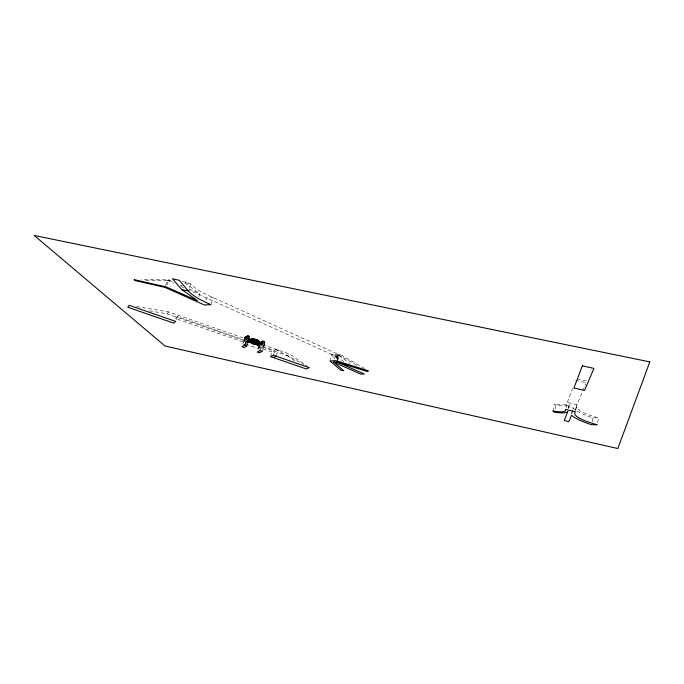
<?xml version="1.0" encoding="UTF-8"?>
<svg xmlns="http://www.w3.org/2000/svg" width="684" height="684" viewBox="0 0 684 684"><rect width="100%" height="100%" fill="white"/><g stroke="black" fill="none" stroke-linecap="round" stroke-linejoin="round"><path stroke-width="0.51" stroke-dasharray="3.42 2.56" d="M597.619 422.755L598.662 417.847A29.788 6.678 12.2 0 1 576.381 406.031L585.795 383.724M592.147 421.806L592.985 417.907A43.443 9.756 12.1 0 1 573.038 408.399L573.235 407.903L568.464 406.792L567.865 408.758M571.909 413.469L572.525 410.708M572.927 408.87L573.038 408.399M575.5 410.024L576.381 406.031M575.612 410.725L576.945 404.697L567.293 402.448L565.95 408.468M568.507 408.399L569.396 404.406A18.588 4.224 12.9 0 1 555.895 405.304L554.356 403.996L553.023 409.896M555.006 409.229L555.895 405.304M336.554 358.826L337.87 354.167L213.177 297.591A44.05 10.961 17.5 0 1 190.639 283.792L181.26 280.91M337.212 360.117L338.52 355.475L337.87 354.167L331.706 354.423L189.417 290.247M337.058 361.947L338.888 355.449L335.425 355.612L331.706 354.423L330.141 359.972M334.45 359.083L335.425 355.612L338.52 355.475L341.162 356.304L357.501 365.795M270.642 356.638L272.018 352.021L274.865 350.627L261.399 345.942L258.672 347.387L272.018 352.021M273.489 355.278L275.327 349.088M276.242 356.236L278.08 350.046M258.022 349.404L260.151 342.248L262.673 342.94L261.861 345.035L259.604 344.249M246.274 341.282L259.552 345.617L246.274 341.282A9.106 8.67 54.1 0 1 259.262 345.805L260.356 342.128M260.476 342.453L260.048 343.599L262.254 342.41L261.844 342.188M260.185 343.522L260.681 342.333M260.399 343.411L260.869 342.231M260.544 343.334L260.801 342.581L260.288 342.855M260.98 342.855L260.493 342.744M261.63 342.744L262.1 341.564M261.818 342.641L262.288 341.461M261.989 342.547L262.451 341.376C268.35 343.496 261.083 339.572 259.903 343.009C255.756 342.616 251.832 338.426 247.557 341.171M262.271 351.354L265.247 341.547L262.707 340.854L261.587 344.685L259.313 345.899M262.1 342.855L262.921 340.735M260.048 350.584L262.844 341.29M262.613 342.915L261.51 346.668L263.81 345.454L265.247 341.547M246.189 337.255L245.676 337.563M246.317 337.417L246.804 336.229M246.522 337.298L246.984 336.118M246.685 337.203L247.189 335.998L249.754 336.716L247.428 335.929M247.386 335.502L246.257 339.341L244.085 340.606L245.163 336.827L247.488 337.639L246.317 341.384L248.497 340.119L249.942 336.195L247.386 335.502L249.737 336.323M247.591 335.374L246.83 337.528M244.667 345.258L247.514 335.929L245.069 337.434M245.291 344.018L247.061 338.289L244.787 337.494M263.81 345.454L244.35 338.939L246.676 339.751L247.437 337.622M246.915 346.036L249.942 336.195M242.803 344.129L245.163 336.827M245.334 337.101L244.684 338.281L246.591 336.802M245.53 336.981L244.735 338.118L246.984 336.425M245.71 336.879L244.846 338.05M245.65 337.571L244.957 337.939M245.812 337.477L245.274 337.434M206.064 300.028L206.696 298.036L213.177 297.591L211.279 303.611M571.362 413.777L573.235 407.903M198.847 296.685L199.805 293.675L183.979 282.287L190.639 283.792L188.895 289.187M176.284 319.496L177.207 316.641L180.046 315.888M166.905 285.177L168.666 279.833L172.556 281.56M165.631 285.502L167.349 280.295L169.487 280.782L168.666 279.833L141.528 279.688M572.722 388.042L566.779 403.799A13.492 3.061 12.8 0 1 554.356 403.996M568.464 406.792L569.396 404.406M251.002 340.41L252.618 340.623L252.977 342.864L254.516 341.265M253.413 342.821L256.303 342.257L253.225 342.949L254.841 341.299L250.78 339.563L249.976 339.948M256.474 340.187L254.807 339.606L256.757 340.016L255.218 341.607L254.747 339.435L255.123 341.675C256.586 337.973 260.04 341.914 260.689 343.736M255.371 341.752C256.534 338.435 261.177 342.18 255.371 341.752L256.893 340.187M149.351 310.844L166.836 313.768L168.734 311.947L289.965 354.192L307.518 366.427M341.162 356.304L342.043 355.475L364.837 368.719M247.471 341.231L258.321 345.01M249.566 340.025L260.784 343.676M250.062 339.914L254.422 341.325M250.498 339.597L249.66 339.965L260.501 343.838M252.832 342.71L250.404 340.589L252.482 342.667M252.567 339.247L256.962 339.965M254.97 341.521L252.524 339.375L254.516 341.538M252.67 340.812L253.166 342.744M253.798 341.111L250.506 339.734M254.328 341.384L252.977 342.864M250.592 340.461L253.02 342.59L250.917 340.478M257.731 344.189L258.364 344.616L254.482 343.556L258.013 344.001L253.824 342.94M260.433 343.522L260.185 342.846L255.679 341.94L259.834 342.616M255.867 341.838C258.997 339.871 262.784 344.625 255.961 341.778M256.329 342.513L256.91 342.197L260.536 343.462M258.774 341.154L259.74 342.658M257.475 343.898L256.577 342.453L253.542 343.129M257.8 344.086L258.612 344.822M260.347 343.565L259.997 342.94L256.731 342.299M261.544 344.574L248.454 340.008A9.174 8.738 54.2 0 1 261.544 344.574L261.45 344.633A9.174 8.73 54.2 0 0 248.36 340.076L248.634 339.905A9.183 8.738 54.3 0 1 261.733 344.471L261.63 344.531A9.183 8.738 54.3 0 0 248.54 339.974L248.814 339.803M245.128 337.221L247.326 335.921M245.077 337.554L245.582 337.272M244.795 338.323L246.933 337.058L246.787 336.545M245.017 337.759L245.522 337.477M246.548 336.844L247.018 336.596M246.898 337.221L244.735 338.503L246.958 339.281L249.138 338.007L246.496 337.032M246.779 337.503L249.07 338.306M243.453 342.103L246.052 340.598M246.103 341.367L259.458 345.676M248.292 341.376L245.676 342.881L175.224 318.411L177.207 316.641L258.415 344.95L256.423 342.445L252.627 340.581M245.334 344.001L247.95 342.513L261.066 347.07L258.33 348.507L246.334 344.343M262.639 341.273L260.33 342.428L262.536 343.197L264.896 341.932L262.673 341.154M260.707 342.975L260.176 343.24L260.638 343.282M259.946 343.419L262.092 341.889M259.894 343.582L262.143 342.368M259.946 343.804L262.22 342.573M262.203 343.599L259.98 342.795M259.082 345.89L259.356 345.736A9.106 8.678 54.1 0 0 246.36 341.222M260.878 348.156L263.622 346.711M166.836 313.768L286.989 355.552L289.965 354.192M255.679 341.94L258.637 341.342M250.592 339.538L252.841 339.084M252.798 339.204L250.866 339.657L254.799 341.367M248.489 340.743L250.686 340.393M250.498 340.521C244.051 340.153 259.809 345.232 248.583 340.812L247.779 341.222L251.669 342.291L248.677 340.752L252.576 342.607M335.297 356.073L338.751 355.902M592.985 417.907L598.662 417.847M145.82 280.645L169.487 280.782M252.661 339.187L254.841 339.375M250.532 340.393L252.712 340.564L253.071 342.804M136.552 306.543L168.734 311.947M253.73 343.009L257.757 343.719M254.576 343.488L257.919 344.061M577.236 378.851L586.915 381.056M575.62 380.355L586.197 382.766M337.87 354.167L342.043 355.475M248.54 339.974L262.143 344.574L264.443 343.342L261.784 342.368L262.288 341.769M275.207 349.498L277.961 350.456M262.707 340.854L265.033 341.667M254.764 339.367L258.586 341.256L260.595 343.77M262.314 342.735L264.648 343.556L260.151 342.248M244.957 336.947L249.13 338.323M244.992 337.374L245.872 337.682M260.194 342.684L261.134 343.009M180.345 285.023L182.286 285.886M189.1 288.913L199.805 293.675M167.349 280.295L174.069 283.321M180.781 286.357L183.663 287.648M250.96 339.597L256.209 342.325M250.601 339.666L253.61 341.213M248.489 340.88L251.481 342.41M275.584 349.182L303.824 364.427M256.808 340.222L258.364 341.154M256.021 342.445L252.618 339.315M286.989 355.552L295.719 361.631M343.881 361.785L335.425 355.612L340.264 361.152M338.888 355.449L349.9 363.503M256.611 342.325L258.082 343.898M256.295 342.641L257.569 343.838M253.029 339.29L255.055 341.478M331.706 354.423L334.279 358.826M334.638 354.928L337.434 359.75M257.825 344.129L258.167 344.745M255.089 339.435L255.303 341.572M252.524 340.683L252.738 342.778M246.548 341.094A9.114 8.678 54.1 0 1 259.552 345.617M253.123 339.221L254.662 339.478L255.149 341.419L253.123 339.221M247.36 335.801L245.128 337.127L247.352 337.896L249.6 336.579L247.36 335.801"/><path stroke-width="1.03" d="M273.378 357.578L276.242 356.236M333.604 362.084L337.058 361.947L364.307 374.037L360.793 374.122L333.604 362.084L343.83 370.788L340.965 370.275L329.876 360.896L336.032 360.699L368.488 370.839L367.488 371.592L336.69 361.973M181.645 289.469L188.314 290.982A44.127 10.662 17.4 0 0 210.963 304.611L204.482 304.996L165.006 287.4L135.133 280.585L134.226 279.645L166.323 286.964L197.565 300.695L181.645 289.469L172.522 278.781L179.388 280.337L188.314 290.982M649.8 361.904L617.832 448.542L165.058 346.053L34.2 235.458L649.8 361.904M565.728 409.477L565.232 410.785A13.518 2.984 12.9 0 1 552.8 410.879L554.348 412.17A18.622 4.113 12.9 0 0 567.84 411.392L564.232 420.54L568.866 421.635L571.508 415.308A43.52 9.499 12.2 0 0 591.515 424.73L597.192 424.713A29.839 6.498 12.3 0 1 574.842 413.025L575.398 411.725L565.728 409.477M582.383 365.846L573.927 387.999L584.521 390.427L593.934 368.445L582.383 365.846M129.285 305.329L127.754 307.244L173.702 323.122L175.668 321.394L129.285 305.329M244.667 345.258L241.991 346.771L244.222 347.54L246.915 346.036L244.667 345.258M260.048 350.584L257.227 352.038L259.433 352.799L262.271 351.354L260.048 350.584M273.489 355.278L270.642 356.638L306.201 368.924L309.356 367.701L273.489 355.278M246.18 345.189L243.923 344.659L246.702 345.847L246.18 345.189"/></g></svg>
